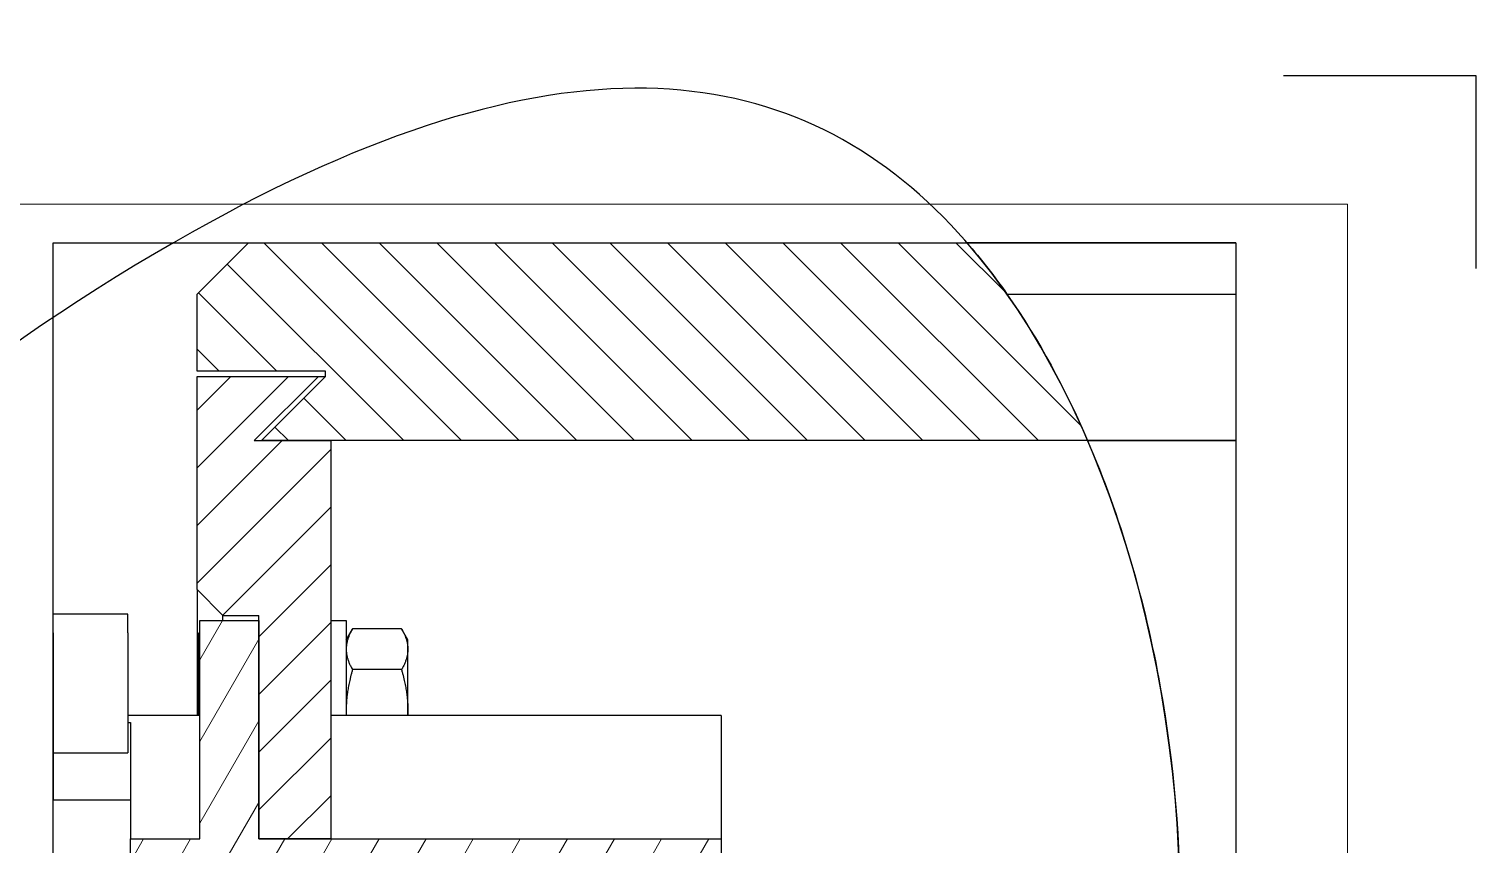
# Model space of a CAD drawing. Header units: millimetres. Extents: x 0 to 297, y 0 to 214.
# Drawn here: x 184.3 to 297, y 150.2 to 213.6 of the extents above; entities that cross this region are included whole.
import ezdxf

# ---------------------------------------------------------------- set-up
doc = ezdxf.new("R2010")
doc.units = ezdxf.units.MM
doc.header["$LTSCALE"] = 0.75
for name, color, linetype, lineweight in [('BORDER', 7, 'Continuous', 13), ('Breakout Section', 7, 'Continuous', 25), ('Crop Outlines', 7, 'ZIGZAG', 13), ('Crop Window', 7, 'Continuous', 25), ('Visible', 7, 'Continuous', 25)]:
    doc.layers.add(name, color=color, linetype=linetype, lineweight=lineweight)
doc.layers.add('Hatching', color=18, linetype='Continuous', lineweight=18, true_color=0x000000)
doc.linetypes.add('ZIGZAG', pattern='A,0.00254,-5.08,[131,ltypeshp.shx,S=5.08,R=0,X=-5.08,Y=0],-10.16,[131,ltypeshp.shx,S=5.08,R=180,X=5.08,Y=0],-5.08', length=20.32254)

# ---------------------------------------------------------------- blocks, each defined once
blk = doc.blocks.new('ISO_A4(L)_SHEET')
at = {"layer": 'BORDER'}
for p, q in [((287, 200), (20, 200)), ((287, 10), (287, 200))]:
    blk.add_line(p, q, dxfattribs=at)
at = {"layer": 'Defpoints'}
for p, q in [((297, 210), (282, 210)), ((297, 195), (297, 210))]:
    blk.add_line(p, q, dxfattribs=at)
blk = doc.blocks.new('*C7')
at = {"layer": 'Crop Window', "transparency": 33554432}
blk.add_lwpolyline([(186.244682, 68.601484), (186.244682, 197.001484), (278.304116, 197.001484), (278.304116, 68.601484)], close=True, dxfattribs=at)
blk = doc.blocks.new('*O10')
at = {"layer": 'Crop Outlines', "ltscale": 0.3}
for p, q in [((278.304116, 193.001484), (278.304116, 197.001484)), ((278.304116, 181.601484), (278.304116, 193.001484)), ((278.304116, 140.601484), (278.304116, 181.601484)), ((278.304116, 90.601484), (278.304116, 140.601484)), ((278.304116, 86.601484), (278.304116, 90.601484))]:
    blk.add_line(p, q, dxfattribs=at)

msp = doc.modelspace()

# ---------------------------------------------------------------- hatches: boundary and pattern name
at = {"layer": 'Hatching'}
h = msp.add_hatch(dxfattribs=at)
h.set_pattern_fill('ANSI31', color=256, angle=90, style=0)
h.set_pattern_definition([(135, (0, 0), (-2.245064030267288, -2.245064030267288), [])])
edge = h.paths.add_edge_path(flags=0)
edge.add_ellipse((233.3024180023692, 136.0805043950392), major_axis=(3.556052286735255, 72.0775135326008), ratio=0.5703998617285843, start_angle=337.2976963826746, end_angle=341.2698358171253)
edge.add_line((201.44468156034, 197.0014835868396), (257.3669758731526, 197.0014835868396))
edge.add_line((197.44468156034, 193.0014835868396), (201.44468156034, 197.0014835868396))
edge.add_line((197.44468156034, 187.0014835868397), (197.44468156034, 193.0014835868396))
edge.add_line((207.4446815603409, 187.0014835868398), (197.44468156034, 187.0014835868397))
edge.add_line((207.4446815603408, 186.6014835868395), (207.4446815603409, 187.0014835868398))
edge.add_line((202.44468156034, 181.6014835868408), (207.4446815603408, 186.6014835868395))
edge.add_line((266.761793077562, 181.6014835868405), (202.44468156034, 181.6014835868408))
edge.add_spline(control_points=[(260.4850053722594, 193.0014835868396), (262.9671437994941, 189.4628951766794), (265.0481676100153, 185.5804378355947), (266.761793077562, 181.6014835868405)], knot_values=[0.0615130228251585, 0.0615130228251585, 0.0615130228251585, 0.0615130228251585, 0.7083359081500044, 0.7083359081500044, 0.7083359081500044, 0.7083359081500044], degree=3, periodic=0)
h = msp.add_hatch(dxfattribs=at)
h.set_pattern_fill('ANSI31', color=256, style=0)
h.set_pattern_definition([(45, (0, 0), (-2.245064030267288, 2.245064030267288), [])])
edge = h.paths.add_edge_path(flags=0)
edge.add_line((202.24468156034, 150.6000549425172), (207.84468156034, 150.6000549425172))
edge.add_line((207.84468156034, 150.6000549425172), (207.84468156034, 181.6014835868408))
edge.add_line((201.8789961353907, 181.6014835868408), (207.84468156034, 181.6014835868408))
edge.add_line((206.8789961353911, 186.6014835868395), (201.8789961353907, 181.6014835868408))
edge.add_line((197.44468156034, 186.6014835868395), (206.8789961353911, 186.6014835868395))
edge.add_line((197.44468156034, 170.0014835868395), (197.44468156034, 186.6014835868395))
edge.add_line((199.44468156034, 168.0014835868395), (197.44468156034, 170.0014835868395))
edge.add_line((199.44468156034, 168.0014835868395), (202.24468156034, 168.0014835868395))
edge.add_line((202.24468156034, 168.0014835868395), (202.24468156034, 150.6000549425172))
edge = h.paths.add_edge_path(flags=0)
edge.add_line((207.84468156034, 96.60148358683949), (207.84468156034, 109.5014835868395))
edge.add_line((207.84468156034, 109.5014835868395), (202.24468156034, 109.5014835868395))
edge.add_line((202.24468156034, 109.5014835868395), (202.24468156034, 105.2014835868395))
edge.add_line((202.24468156034, 105.2014835868395), (199.44468156034, 105.2014835868395))
edge.add_line((199.44468156034, 105.2014835868395), (197.44468156034, 103.2014835868397))
edge.add_line((197.44468156034, 103.2014835868397), (197.44468156034, 90.60148358683948))
edge.add_line((197.44468156034, 90.60148358683948), (201.44468156034, 86.60148358683949))
edge.add_line((201.44468156034, 86.60148358683949), (243.9009896292354, 86.6014835868395))
edge.add_spline(control_points=[(243.9009896292354, 86.60148358683949), (246.3193652980258, 87.78821001353509), (248.5324737055122, 89.1224512662513), (250.5880764312827, 90.60148358683949)], knot_values=[0.0693507727793207, 0.0693507727793207, 0.0693507727793207, 0.0693507727793207, 0.5112184301370726, 0.5112184301370726, 0.5112184301370726, 0.5112184301370726], degree=3, periodic=0)
edge.add_spline(control_points=[(250.5880764312827, 90.60148358683949), (253.0484598131086, 92.37176074065805), (255.3190414181598, 94.37495371804329), (257.4023670131112, 96.59467040065984), (257.4055631613344, 96.59807677671347), (257.408758794931, 96.60148358677085)], knot_values=[4.318855375816085, 4.318855375816085, 4.318855375816085, 4.318855375816085, 4.72297169434341, 4.72297169434341, 4.723592724905296, 4.723592724905296, 4.723592724905296, 4.723592724905296], degree=3, periodic=0)
edge.add_line((257.408758794931, 96.60148358677085), (207.84468156034, 96.60148358683949))
h.paths.add_polyline_path([(202.24468156034, 115.7014835868395), (207.84468156034, 115.7014835868395), (207.84468156034, 122.6029122311618), (202.24468156034, 122.6029122311618)], flags=0)
h = msp.add_hatch(dxfattribs=at)
h.set_pattern_fill('ANSI31', color=256, angle=15, style=0)
h.set_pattern_definition([(60, (0, 0), (-2.749630657015592, 1.5875), [])])
h.paths.add_polyline_path([(198.0446501027049, 106.6014835868399), (197.6446815603399, 106.6014835868399), (197.6446815603399, 105.6014835868397), (202.2446815603399, 105.6014835868397), (202.2446815603399, 109.1014835868397), (200.1446501027049, 109.1014835868397), (200.1306612189385, 109.0874948288028)], flags=0)
edge = h.paths.add_edge_path(flags=0)
edge.add_line((192.2446815603399, 130.4140013931085), (218.2446815603399, 130.4140013931085))
edge.add_line((192.2446815603399, 122.6029122311621), (192.2446815603399, 130.4140013931085))
edge.add_line((197.6446815603399, 122.6029122311621), (192.2446815603399, 122.6029122311621))
edge.add_line((197.6446815603399, 118.6014835868399), (197.6446815603399, 122.6029122311621))
edge.add_line((198.0446501027048, 118.6014835868399), (197.6446815603399, 118.6014835868399))
edge.add_line((200.1306612189409, 116.1154723448742), (198.0446501027048, 118.6014835868399))
edge.add_line((200.1446501027049, 116.1014835868397), (200.1306612189409, 116.1154723448742))
edge.add_line((202.2446815603399, 116.1014835868397), (200.1446501027049, 116.1014835868397))
edge.add_line((202.2446815603399, 122.6029122311621), (202.2446815603399, 116.1014835868397))
edge.add_line((238.2446815603399, 122.6029122311621), (202.2446815603399, 122.6029122311621))
edge.add_line((238.2446815603399, 150.6000549425173), (238.2446815603399, 122.6029122311621))
edge.add_line((202.2446815603399, 150.6000549425173), (238.2446815603399, 150.6000549425173))
edge.add_line((202.2446815603399, 167.6014835868397), (202.2446815603399, 150.6000549425173))
edge.add_line((197.6446815603399, 167.6014835868397), (202.2446815603399, 167.6014835868397))
edge.add_line((197.6446815603399, 150.6000549425173), (197.6446815603399, 167.6014835868397))
edge.add_line((192.2446815603399, 150.6000549425173), (197.6446815603399, 150.6000549425173))
edge.add_line((192.2446815603399, 139.1889657805709), (192.2446815603399, 150.6000549425173))
edge.add_line((218.2446815603399, 139.1889657805709), (192.2446815603399, 139.1889657805709))
edge.add_line((218.2446815603399, 130.4140013931085), (218.2446815603399, 139.1889657805709))

# ---------------------------------------------------------------- linework, layer by layer
at = {"layer": 'Breakout Section', "transparency": 33554432}
msp.add_open_spline([(173.8394895117567, 174.9314690643713, 167.9991811031286), (162.962095549413, 174.9525402830328, 167.9991811031286), (215.0918997829798, 214.7290575024078, 167.9991811031286), (277.9464412430489, 207.9629080729844, 167.9991811031286), (285.6515171764619, 61.59111138411664, 167.9991811031286), (134.0319067806844, 87.35072809137225, 167.9991811031286), (194.8784407107244, 174.8907133150821, 167.9991811031286), (173.8394895117568, 174.9314690643712, 167.9991811031286)], degree=3, knots=[0, 0, 0, 0, 32.61077154173087, 91.66041328903849, 202.6837762916687, 282.9679884740416, 346.0434303861589, 346.0434303861589, 346.0434303861589, 346.0434303861589], dxfattribs=at)
at = {"layer": 'Visible', "extrusion": (0, 1, 0)}
for p, q in [((197.444682, 193.001484), (201.444682, 197.001484)), ((201.444682, 197.001484), (257.366976, 197.001484)), ((278.304116, 197.001484), (257.366976, 197.001484)), ((197.444682, 187.001484), (197.444682, 193.001484)), ((260.485005, 193.001484), (278.304116, 193.001484)), ((207.444682, 187.001484), (197.444682, 187.001484)), ((207.444682, 186.601484), (207.444682, 187.001484)), ((197.444682, 186.601484), (206.878996, 186.601484)), ((197.444682, 170.001484), (197.444682, 186.601484)), ((206.878996, 186.601484), (201.878996, 181.601484)), ((202.444682, 181.601484), (207.444682, 186.601484)), ((206.878996, 186.601484), (207.444682, 186.601484)), ((201.878996, 181.601484), (207.844682, 181.601484)), ((266.761793, 181.601484), (202.444682, 181.601484)), ((207.844682, 181.601484), (207.844682, 150.600055)), ((278.304116, 181.601484), (266.761793, 181.601484)), ((266.761793, 181.601484), (278.304116, 181.601484)), ((199.444682, 168.001484), (197.444682, 170.001484)), ((197.444682, 170.001484), (197.444682, 160.601482)), ((186.244682, 166.64198), (186.244682, 168.101484)), ((192.044682, 168.101484), (186.244682, 168.101484)), ((192.044682, 166.64198), (192.044682, 168.101484)), ((199.444682, 168.001484), (202.244682, 168.001484)), ((199.444682, 167.601484), (199.444682, 168.001484)), ((202.244682, 150.600055), (202.244682, 168.001484)), ((197.644682, 167.601484), (202.244682, 167.601484)), ((197.644682, 150.600055), (197.644682, 167.601484)), ((202.244682, 167.601484), (202.244682, 150.600055)), ((207.844682, 167.601484), (209.044682, 167.601484)), ((209.044682, 167.601484), (209.044682, 160.201484)), ((209.044682, 166.101484), (209.535922, 166.952337)), ((213.353441, 166.952337), (209.535922, 166.952337)), ((213.844682, 166.101484), (213.353441, 166.952337)), ((186.244682, 166.64198), (186.244682, 162.933881)), ((192.044682, 166.64198), (192.044682, 162.933881)), ((197.54465, 166.601484), (197.54465, 160.201484)), ((197.644682, 166.601484), (197.54465, 166.601484)), ((213.844682, 165.364623), (213.844682, 166.101484)), ((213.844682, 160.601484), (213.844682, 165.364623)), ((213.353441, 163.77691), (209.535922, 163.77691)), ((186.244682, 162.933881), (186.244682, 161.301484)), ((192.044682, 162.933881), (192.044682, 161.301484)), ((186.244682, 161.301484), (186.244682, 157.301484)), ((192.044682, 161.301484), (192.044682, 157.301484)), ((197.644682, 160.201484), (192.044682, 160.201484)), ((197.444682, 160.601482), (197.444682, 160.201484)), ((238.244682, 160.201484), (207.844682, 160.201484)), ((213.844682, 160.201484), (213.844682, 160.601484)), ((238.244682, 160.201484), (238.244682, 150.600055)), ((192.044682, 159.665742), (192.244682, 159.665742)), ((192.244682, 159.665742), (192.244682, 150.600055)), ((186.244682, 157.301484), (186.244682, 153.64956)), ((186.244682, 157.301484), (192.044682, 157.301484)), ((186.244682, 153.64956), (192.244682, 153.64956)), ((192.244682, 150.600055), (197.644682, 150.600055)), ((192.244682, 139.188966), (192.244682, 150.600055)), ((202.244682, 150.600055), (238.244682, 150.600055)), ((207.844682, 150.600055), (202.244682, 150.600055)), ((238.244682, 150.600055), (238.244682, 122.602912))]:
    msp.add_line(p, q, dxfattribs=at)
at = {"layer": 'Visible'}
for points in [[(257.3669758731485, 197.0014835868396), (258.4919127696849, 195.707079849526), (259.5299840873413, 194.3629818901041), (260.4850053722548, 193.0014835868396)], [(260.4850053722548, 193.0014835868396), (262.9671437994911, 189.4628951766794), (265.0481676100135, 185.5804378355947), (266.7617930775596, 181.6014835868405)]]:
    msp.add_open_spline(points, degree=3, dxfattribs=at)
msp.add_open_spline([(266.7617930775596, 181.6014835868405), (269.2883902211979, 175.734849170471), (271.2020530313057, 169.2304388521442), (274.5552738146507, 150.4702984354733), (274.537849399374, 137.6318904811127), (270.3360468322935, 118.5541677659978), (267.7366827475708, 111.4922616605119), (262.0229348437133, 102.1019033782636), (259.8640546672323, 99.21751973659362), (255.3190414181554, 94.37495371804329), (253.0484598131043, 92.37176074065805), (250.5880764312788, 90.60148358683949)], degree=3, knots=[0.3268708857280615, 0.3268708857280615, 0.3268708857280615, 0.3268708857280615, 1.24631447015378, 1.24631447015378, 2.858114401011116, 2.858114401011116, 3.840611870417506, 3.840611870417506, 4.319476406377971, 4.319476406377971, 4.723592724905296, 4.723592724905296, 4.723592724905296, 4.723592724905296], dxfattribs=at)
for points, weights in [([(209.535921746472, 166.9523365479471), (209.0446815603355, 166.1014835868482), (209.0446815603355, 165.3646233076539)], [1.92205114401652, 2.070722317406229, 2.070722317406229]), ([(213.3534413742018, 166.9523365479471), (213.8446815603384, 166.1014835868482), (213.8446815603384, 165.3646233076539)], [1.922051144016521, 2.070722317406228, 2.070722317406228]), ([(209.0446815603355, 165.3646233076539), (209.0446815603355, 164.6277630284596), (209.535921746472, 163.7769100673607)], [2.070722317406228, 2.070722317406228, 1.922051144016532]), ([(209.535921746472, 163.7769100674261), (209.0446815603355, 162.0752041452282), (209.0446815603355, 160.6014835868395)], [1.922051144016506, 2.070722317406228, 2.070722317406228]), ([(213.3534413742018, 163.7769100674261), (213.8446815603384, 162.0752041452282), (213.8446815603384, 160.6014835868395)], [1.922051144016506, 2.070722317406228, 2.070722317406228]), ([(209.0446815603355, 160.6014835868395), (209.0446815603355, 160.4017473525473), (209.0530683071484, 160.2014835868397)], [2.070722317406228, 2.070722317406228, 2.067991389718751]), ([(213.8446815603384, 160.6014835868395), (213.8446815603384, 160.4017473525473), (213.8362948135255, 160.2014835868397)], [2.070722317406228, 2.070722317406228, 2.067991389718751])]:
    msp.add_rational_spline(points, weights, degree=2, dxfattribs=at)
at = {"layer": 'Visible', "extrusion": (7.4057e-12, 0, -1)}
msp.add_rational_spline([(213.8446815603384, 165.3646233076539), (213.8446815603384, 164.6277630284596), (213.3534413742018, 163.7769100673607)], [2.070722317406228, 2.070722317406228, 1.922051144016532], degree=2, dxfattribs=at)

# ---------------------------------------------------------------- block references
at = {"layer": 'BORDER'}
msp.add_blockref('ISO_A4(L)_SHEET', (0, 0), dxfattribs=at)
at = {"layer": 'Crop Outlines'}
msp.add_blockref('*O10', (0, 0), dxfattribs=at)
at = {"layer": 'Crop Window', "transparency": 33554432}
msp.add_blockref('*C7', (0, 0), dxfattribs=at)

doc.saveas('drawing.dxf')
